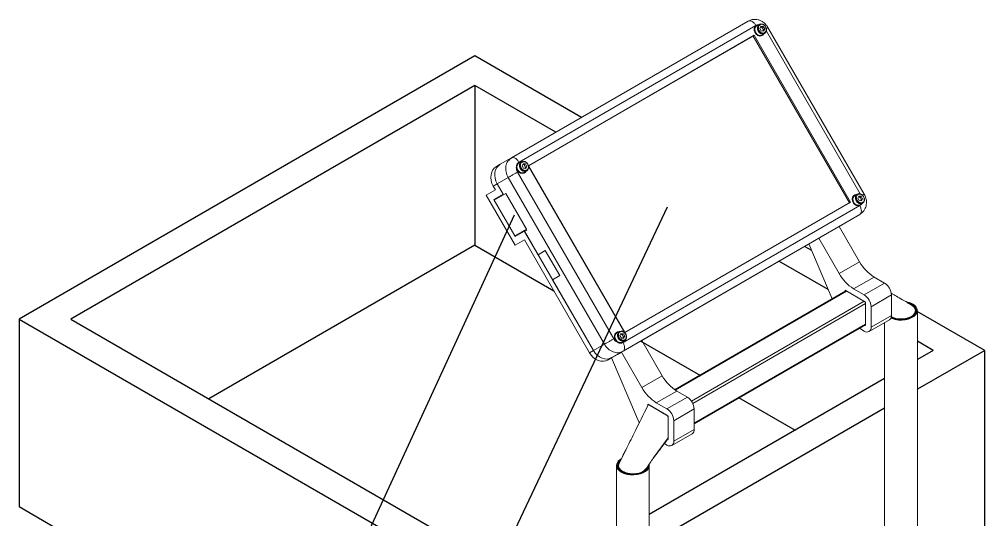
# Model space of a CAD drawing. Header units: millimetres. Extents: x -529 to 1738, y -425 to 849.
# Drawn here: x 738.7 to 989.5, y 640.6 to 770.5 of the extents above; entities that cross this region are included whole.
import ezdxf

# ---------------------------------------------------------------- set-up
doc = ezdxf.new("R2010")
doc.units = ezdxf.units.MM

msp = doc.modelspace()

# ---------------------------------------------------------------- linework, layer by layer
at = {"color": 7, "linetype": 'Continuous', "lineweight": 15}
for p, q in [((866.55, 734.55), (928.07, 770.06)), ((928.07, 770.06), (928.3, 770.1)), ((868.55, 733.39), (930.07, 768.91)), ((930.07, 768.91), (930.14, 768.95)), ((930.95, 769.21), (930.3, 768.84)), ((930.99, 769.22), (930.83, 769.13)), ((931.37, 768.7), (931.11, 768.14)), ((931.11, 768.14), (931.47, 767.51)), ((931.28, 768.49), (931.36, 768.49)), ((931.36, 768.49), (931.67, 768.46)), ((932, 768.65), (931.37, 768.7)), ((931.47, 767.51), (932.1, 767.45)), ((931.67, 768.46), (932, 768.65)), ((931.67, 768.46), (931.85, 768.15)), ((931.85, 768.15), (932.03, 767.83)), ((931.9, 767.55), (931.87, 767.47)), ((932.03, 767.83), (931.9, 767.55)), ((932.36, 768.02), (932, 768.65)), ((932.03, 767.83), (932.36, 768.02)), ((932.1, 767.45), (932.36, 768.02)), ((958.21, 725.11), (933.21, 768.41)), ((929.65, 766.36), (870.98, 732.49)), ((929.35, 766.18), (871.02, 732.51)), ((929.65, 766.36), (929.35, 766.18)), ((954.35, 722.88), (929.35, 766.18)), ((954.65, 723.06), (929.65, 766.36)), ((931.67, 766.45), (932.33, 766.83)), ((862.67, 732.31), (863.67, 732.89)), ((863.67, 732.89), (866.55, 734.55)), ((866.55, 734.55), (866.1, 734.11)), ((866.78, 734.59), (866.55, 734.55)), ((866.55, 734.55), (866.55, 734.55)), ((868.48, 733.35), (868.55, 733.39)), ((869.15, 733.54), (868.5, 733.16)), ((869.19, 733.55), (869.03, 733.45)), ((869.57, 733.03), (869.31, 732.46)), ((869.31, 732.46), (869.67, 731.83)), ((869.48, 732.82), (869.56, 732.81)), ((869.56, 732.81), (869.87, 732.78)), ((870.19, 732.97), (869.57, 733.03)), ((869.87, 732.78), (870.19, 732.97)), ((869.87, 732.78), (870.05, 732.47)), ((870.05, 732.47), (870.23, 732.16)), ((870.56, 732.34), (870.19, 732.97)), ((871, 732.41), (895.93, 689.24)), ((871.02, 732.51), (896.02, 689.2)), ((893.14, 687.54), (868.14, 730.84)), ((869.67, 731.83), (870.29, 731.78)), ((869.87, 730.78), (870.53, 731.16)), ((870.1, 731.87), (870.07, 731.8)), ((870.23, 732.16), (870.1, 731.87)), ((870.23, 732.16), (870.56, 732.34)), ((870.29, 731.78), (870.56, 732.34)), ((862.85, 727.79), (861.85, 727.21)), ((865.72, 729.45), (862.85, 727.79)), ((864.4, 725.1), (862.85, 727.79)), ((862.85, 727.79), (864.47, 724.97)), ((890.72, 686.15), (865.72, 729.45)), ((862.4, 726.26), (860, 724.87)), ((860, 724.87), (867.52, 711.84)), ((862.4, 726.26), (861.85, 727.21)), ((862, 723.72), (864.4, 725.1)), ((864.4, 725.1), (862, 723.72)), ((865.07, 725.32), (862.07, 723.59)), ((864.47, 724.97), (865.07, 725.32)), ((865.07, 725.32), (870.57, 715.79)), ((865.07, 725.32), (870.45, 716.01)), ((956.4, 725.13), (955.75, 724.76)), ((956.44, 725.14), (956.28, 725.05)), ((867.52, 714.15), (862, 723.72)), ((862.07, 723.59), (867.45, 714.28)), ((895.98, 689.19), (954.65, 723.06)), ((956.82, 724.62), (956.56, 724.05)), ((956.56, 724.05), (956.92, 723.43)), ((956.73, 724.41), (956.81, 724.41)), ((956.81, 724.41), (957.12, 724.38)), ((957.45, 724.57), (956.82, 724.62)), ((956.92, 723.43), (957.55, 723.37)), ((957.12, 724.38), (957.45, 724.57)), ((957.12, 724.38), (957.3, 724.06)), ((957.12, 722.37), (957.78, 722.75)), ((957.3, 724.06), (957.48, 723.75)), ((957.35, 723.47), (957.32, 723.39)), ((957.48, 723.75), (957.35, 723.47)), ((957.81, 723.94), (957.45, 724.57)), ((957.48, 723.75), (957.81, 723.94)), ((957.55, 723.37), (957.81, 723.94)), ((957.07, 722.14), (895.55, 686.63)), ((957.14, 722.19), (957.07, 722.14)), ((957.07, 719.83), (957.58, 720.32)), ((954.19, 718.17), (892.67, 682.66)), ((957.07, 719.83), (895.55, 684.32)), ((954.19, 718.17), (951.72, 716.74)), ((953.19, 717.59), (951.72, 716.74)), ((953.19, 717.59), (954.19, 718.17)), ((957.07, 719.83), (954.19, 718.17)), ((867.45, 714.28), (870.45, 716.01)), ((870.45, 716.01), (867.45, 714.28)), ((869.92, 715.54), (867.52, 714.15)), ((869.92, 715.54), (870.52, 715.88)), ((887.85, 684.49), (869.92, 715.54)), ((870.57, 715.79), (869.97, 715.45)), ((869.97, 715.45), (873.47, 709.39)), ((957.02, 707.56), (951.72, 716.74)), ((867.52, 711.84), (869.92, 713.23)), ((869.92, 713.23), (867.52, 711.84)), ((886.85, 683.91), (869.92, 713.23)), ((946.41, 713.68), (900.45, 687.15)), ((945.41, 713.1), (900.45, 687.15)), ((945.41, 713.1), (900.45, 687.15)), ((945.4, 713.1), (945.41, 713.1)), ((945.41, 713.1), (946.41, 713.68)), ((946.41, 713.68), (951.72, 704.49)), ((873.47, 709.39), (875.35, 710.47)), ((874.89, 710.2), (873.47, 709.39)), ((875.35, 710.47), (874.89, 710.2)), ((875.06, 710.3), (875.35, 710.47)), ((879.1, 703.97), (875.35, 710.47)), ((949.86, 697.96), (943.85, 712.2)), ((957.02, 707.56), (951.72, 704.49)), ((879.1, 703.97), (877.22, 702.89)), ((877.22, 702.89), (887.85, 684.49)), ((960.77, 703.6), (955.47, 700.54)), ((963.52, 702.01), (960.77, 703.6)), ((953.48, 700.05), (908.96, 674.35)), ((958.57, 697.11), (953.27, 700.17)), ((953.27, 700.17), (953.27, 699.93)), ((955.47, 700.54), (958.22, 698.95)), ((958.22, 698.95), (963.52, 702.01)), ((965.29, 698.95), (959.99, 695.89)), ((965.29, 693.64), (965.29, 698.95)), ((958.57, 690.99), (958.57, 697.11)), ((959.99, 695.89), (959.99, 690.58)), ((972.02, 613.21), (972.02, 694.86)), ((959.47, 689.43), (964.77, 692.49)), ((959.99, 690.58), (965.29, 693.64)), ((914.03, 665.51), (958.57, 691.22)), ((958.22, 689.56), (956.95, 690.29)), ((958.37, 691.11), (958.57, 690.99)), ((963.52, 691.77), (963.52, 613.21)), ((894.6, 689.46), (893.95, 689.08)), ((894.64, 689.47), (894.48, 689.37)), ((895.02, 688.95), (894.76, 688.38)), ((894.76, 688.38), (895.12, 687.75)), ((894.93, 688.74), (895.01, 688.73)), ((895.01, 688.73), (895.32, 688.7)), ((895.64, 688.89), (895.02, 688.95)), ((895.12, 687.75), (895.74, 687.7)), ((895.32, 688.7), (895.64, 688.89)), ((895.32, 688.7), (895.5, 688.39)), ((895.5, 688.39), (895.68, 688.08)), ((895.55, 687.79), (895.52, 687.72)), ((895.68, 688.08), (895.55, 687.79)), ((896.01, 688.26), (895.64, 688.89)), ((895.68, 688.08), (896.01, 688.26)), ((895.74, 687.7), (896.01, 688.26)), ((887.85, 684.49), (890.72, 686.15)), ((895.32, 686.7), (895.98, 687.08)), ((895.55, 686.63), (895.47, 686.59)), ((905.76, 677.96), (900.45, 687.15)), ((886.85, 683.91), (887.85, 684.49)), ((894.15, 683.51), (891.67, 682.08)), ((892.67, 682.66), (891.67, 682.08)), ((892.59, 682.61), (899.03, 667.35)), ((895.55, 684.32), (892.67, 682.66)), ((895.15, 684.09), (892.67, 682.66)), ((894.15, 683.51), (895.15, 684.09)), ((895.15, 684.09), (900.45, 674.9)), ((900.45, 674.9), (905.76, 677.96)), ((904.2, 670.94), (909.51, 674)), ((906.96, 669.35), (912.26, 672.41)), ((912.26, 672.41), (909.51, 674)), ((902.01, 670.58), (907.31, 667.51)), ((902.01, 670.58), (902.01, 670.17)), ((902.22, 670.45), (902.11, 670.39)), ((906.96, 667.72), (902.36, 670.37)), ((904.2, 670.94), (906.96, 669.35)), ((907.31, 667.51), (907.31, 661.39)), ((914.03, 669.35), (908.72, 666.29)), ((914.03, 664.04), (914.03, 669.35)), ((907.31, 667.1), (907.31, 667.11)), ((907.31, 661.8), (907.31, 667.1)), ((908.72, 666.29), (908.72, 660.98)), ((908.21, 659.84), (913.51, 662.9)), ((908.72, 660.98), (914.03, 664.04)), ((906.29, 660.35), (906.96, 659.96)), ((907.1, 661.51), (907.31, 661.39)), ((907.14, 661.48), (907.22, 661.58)), ((907.22, 661.58), (907.27, 661.61)), ((907.23, 661.59), (907.27, 661.64)), ((907.27, 661.64), (907.3, 661.7)), ((907.27, 661.61), (907.31, 661.63)), ((907.3, 661.7), (907.31, 661.8)), ((893.87, 654.65), (893.87, 573)), ((902.37, 573), (902.37, 654.65))]:
    msp.add_line(p, q, dxfattribs=at)
at = {"color": 8, "linetype": 'Continuous', "lineweight": 15}
for p, q in [((932.79, 767.46), (957.18, 725.22)), ((953.63, 699.96), (909.1, 674.26)), ((958.23, 697.31), (913.32, 671.39)), ((913.68, 670.78), (958.57, 696.7)), ((958.57, 691.39), (914.03, 665.68)), ((907.31, 661.8), (903.42, 656.53)), ((894.39, 654.92), (896.27, 658.68))]:
    msp.add_line(p, q, dxfattribs=at)
for p, q in [((857.06, 761.03), (738.7, 692.7)), ((884.74, 745.05), (857.06, 761.03)), ((857.06, 753.33), (752.05, 692.7)), ((857.06, 753.33), (857.06, 711.85)), ((878.07, 741.2), (857.06, 753.33)), ((907.03, 721.72), (811.73, 519.98)), ((867.31, 719.67), (782.48, 535.76)), ((857.06, 711.85), (787.96, 671.96)), ((857.06, 711.85), (877.54, 700.03)), ((944.57, 710.51), (942.74, 711.56)), ((948.87, 700.32), (936.07, 707.71)), ((738.7, 692.7), (738.7, 644.03)), ((738.7, 692.7), (871.16, 616.22)), ((752.05, 692.7), (871.16, 623.93)), ((989.52, 684.56), (971.99, 694.67)), ((900.15, 686.97), (915.64, 678.03)), ((976.17, 684.56), (972.02, 686.95)), ((989.52, 684.56), (972.02, 674.45)), ((976.17, 684.56), (972.02, 682.16)), ((989.52, 635.89), (989.52, 684.56)), ((963.52, 677.25), (902.37, 641.95)), ((925.53, 672.32), (940.25, 663.82)), ((963.52, 669.55), (902.37, 634.24)), ((738.7, 644.03), (870.24, 567.02))]:
    msp.add_line(p, q)
at = {"color": 7, "linetype": 'Continuous', "lineweight": 15, "flags": 128}
for points in [[(930.14, 768.95), (929.83, 768.62), (929.66, 768.17), (929.66, 767.65), (929.82, 767.14), (930.13, 766.68), (930.54, 766.35), (931.01, 766.18), (931.48, 766.19), (931.88, 766.38), (932.17, 766.73), (932.18, 766.75)], [(931.67, 766.45), (931.27, 766.33), (930.84, 766.39), (930.42, 766.61), (930.08, 766.98), (929.86, 767.43), (929.79, 767.91), (929.89, 768.36), (930.13, 768.71), (930.3, 768.84)], [(930.95, 769.21), (930.63, 768.91), (930.47, 768.47), (930.48, 767.96), (930.67, 767.46), (931.01, 767.05), (931.44, 766.79), (931.9, 766.71), (932.33, 766.83)], [(932.33, 766.83), (932.65, 767.14), (932.81, 767.58), (932.8, 768.09), (932.61, 768.59), (932.28, 769), (931.84, 769.26), (931.38, 769.34), (930.95, 769.21)], [(931.36, 768.49), (931.29, 768.49), (931.27, 768.49)], [(931.86, 767.47), (931.87, 767.49), (931.9, 767.55)], [(862.85, 727.79), (862.51, 728.5), (862.3, 729.24), (862.21, 729.99), (862.26, 730.72), (862.44, 731.4), (862.74, 732), (863.16, 732.5), (863.67, 732.89)], [(862.85, 727.79), (862.51, 728.5), (862.3, 729.24), (862.21, 729.99), (862.26, 730.72), (862.44, 731.4), (862.74, 732), (863.16, 732.5), (863.67, 732.89)], [(869.87, 730.78), (869.47, 730.65), (869.04, 730.71), (868.62, 730.93), (868.28, 731.3), (868.06, 731.75), (867.99, 732.24), (868.09, 732.68), (868.33, 733.04), (868.5, 733.16)], [(869, 733.45), (868.92, 733.45), (868.48, 733.35)], [(869.15, 733.54), (868.83, 733.23), (868.67, 732.79), (868.68, 732.28), (868.87, 731.79), (869.2, 731.37), (869.64, 731.11), (870.1, 731.03), (870.53, 731.16)], [(870.53, 731.16), (870.85, 731.46), (871.01, 731.9), (871, 732.41), (870.81, 732.91), (870.47, 733.32), (870.04, 733.59), (869.58, 733.66), (869.15, 733.54)], [(869.56, 732.81), (869.49, 732.81), (869.47, 732.81)], [(861.85, 727.21), (861.51, 727.92), (861.3, 728.66), (861.21, 729.41), (861.26, 730.14), (861.44, 730.82), (861.74, 731.42), (862.16, 731.92), (862.67, 732.31)], [(867.84, 732.31), (867.9, 731.79), (868.12, 731.29), (868.47, 730.87), (868.9, 730.59), (869.38, 730.48), (869.83, 730.56), (870.2, 730.82), (870.38, 731.07)], [(870.06, 731.8), (870.07, 731.81), (870.1, 731.87)], [(956.25, 725.05), (956.24, 725.05), (955.79, 724.97), (955.42, 724.72), (955.18, 724.32), (955.09, 723.83), (955.17, 723.31), (955.41, 722.81), (955.78, 722.42), (956.23, 722.16), (956.7, 722.08), (957.14, 722.19), (957.14, 722.19)], [(956.4, 725.13), (956.08, 724.83), (955.92, 724.39), (955.93, 723.88), (956.12, 723.38), (956.46, 722.97), (956.89, 722.7), (957.35, 722.63), (957.78, 722.75)], [(957.78, 722.75), (958.1, 723.06), (958.26, 723.5), (958.25, 724.01), (958.06, 724.5), (957.73, 724.92), (957.29, 725.18), (956.83, 725.26), (956.4, 725.13)], [(957.12, 722.37), (956.72, 722.25), (956.29, 722.31), (955.87, 722.53), (955.53, 722.9), (955.31, 723.35), (955.24, 723.83), (955.34, 724.28), (955.58, 724.63), (955.75, 724.76)], [(956.81, 724.41), (956.74, 724.41), (956.72, 724.41)], [(957.31, 723.39), (957.32, 723.41), (957.35, 723.47)], [(965.15, 692.93), (965.45, 692.81), (966.24, 692.57), (967.1, 692.44), (967.99, 692.41), (968.87, 692.49), (969.7, 692.68), (970.44, 692.96), (971.07, 693.32), (971.55, 693.75), (971.87, 694.23), (972.01, 694.73), (971.96, 695.25), (971.73, 695.74), (971.33, 696.2), (970.77, 696.6)], [(965.21, 693.09), (965.26, 693.06), (965.99, 692.79), (966.8, 692.62), (967.66, 692.55), (968.52, 692.6), (969.35, 692.74), (970.1, 692.99), (970.74, 693.32), (971.25, 693.73), (971.59, 694.19), (971.75, 694.68), (971.73, 695.17), (971.52, 695.66), (971.14, 696.11), (970.6, 696.5)], [(965.25, 693.26), (965.64, 693.08), (966.35, 692.86), (967.13, 692.73), (967.94, 692.7), (968.74, 692.77), (969.5, 692.94), (970.17, 693.2), (970.73, 693.54), (971.16, 693.94), (971.42, 694.38), (971.52, 694.84), (971.44, 695.31), (971.18, 695.76), (970.77, 696.16), (970.22, 696.5), (969.55, 696.77), (969.49, 696.78)], [(971.49, 694.61), (971.5, 695.08), (971.33, 695.54), (971, 695.96), (970.51, 696.34), (969.9, 696.64), (969.49, 696.78)], [(971.74, 694.59), (971.75, 695.09), (971.57, 695.58), (971.21, 696.04), (970.69, 696.44), (970.04, 696.76), (969.5, 696.94)], [(970.6, 696.5), (969.92, 696.81), (969.58, 696.92)], [(965.21, 693.09), (965.86, 692.83), (966.66, 692.64), (967.52, 692.56), (968.38, 692.58), (969.22, 692.71), (969.98, 692.94), (970.65, 693.26), (971.18, 693.66), (971.55, 694.11), (971.74, 694.59)], [(965.24, 693.27), (965.32, 693.22), (965.98, 692.96), (966.73, 692.78), (967.53, 692.7), (968.34, 692.72), (969.13, 692.85), (969.84, 693.06), (970.47, 693.36), (970.96, 693.73), (971.31, 694.15), (971.49, 694.61)], [(894.45, 689.37), (894.14, 689.34), (893.74, 689.15), (893.45, 688.8), (893.3, 688.33), (893.32, 687.81), (893.51, 687.3), (893.84, 686.87), (894.26, 686.56)], [(895.32, 686.7), (894.92, 686.57), (894.49, 686.63), (894.07, 686.85), (893.73, 687.22), (893.51, 687.67), (893.44, 688.16), (893.54, 688.6), (893.78, 688.95), (893.95, 689.08)], [(894.6, 689.46), (894.28, 689.15), (894.12, 688.71), (894.13, 688.2), (894.32, 687.7), (894.65, 687.29), (895.09, 687.03), (895.55, 686.95), (895.98, 687.08)], [(895.98, 687.08), (896.3, 687.38), (896.46, 687.82), (896.45, 688.33), (896.26, 688.83), (895.92, 689.24), (895.49, 689.51), (895.03, 689.58), (894.6, 689.46)], [(895.01, 688.73), (894.94, 688.73), (894.92, 688.73)], [(895.51, 687.72), (895.52, 687.73), (895.55, 687.79)], [(895.47, 686.59), (895.78, 686.91), (895.83, 686.99)], [(891.67, 682.08), (891.08, 681.83), (890.44, 681.72), (889.77, 681.76), (889.09, 681.94), (888.43, 682.26), (887.83, 682.71), (887.29, 683.27), (886.85, 683.91)], [(892.67, 682.66), (892.08, 682.4), (891.44, 682.3), (890.77, 682.33), (890.09, 682.52), (889.43, 682.84), (888.83, 683.29), (888.29, 683.84), (887.85, 684.49)], [(892.67, 682.66), (892.08, 682.4), (891.44, 682.3), (890.77, 682.33), (890.09, 682.52), (889.43, 682.84), (888.83, 683.29), (888.29, 683.84), (887.85, 684.49)], [(899.03, 667.35), (899.42, 666.51), (899.82, 665.78)], [(895.09, 656.38), (894.81, 656.2), (894.33, 655.77), (894.01, 655.29), (893.87, 654.78), (893.92, 654.27), (894.15, 653.78), (894.55, 653.32), (895.11, 652.92), (895.8, 652.6), (896.59, 652.36), (897.45, 652.23), (898.34, 652.2), (899.22, 652.28), (900.05, 652.47), (900.79, 652.75), (901.42, 653.11), (901.9, 653.54), (902.22, 654.02), (902.36, 654.53), (902.33, 654.96)], [(894.85, 655.99), (894.81, 655.96), (894.41, 655.52), (894.17, 655.04), (894.12, 654.54), (894.26, 654.04), (894.58, 653.58), (895.06, 653.17), (895.68, 652.82), (896.42, 652.56), (897.24, 652.4)], [(894.82, 655.96), (894.44, 655.57), (894.19, 655.09), (894.12, 654.59), (894.24, 654.1), (894.53, 653.63), (895, 653.21), (895.61, 652.85), (896.34, 652.59), (897.15, 652.41), (898.01, 652.35), (898.87, 652.39), (899.7, 652.53), (900.45, 652.78), (901.09, 653.11), (901.6, 653.52), (901.94, 653.98), (902.1, 654.47), (902.12, 654.65)], [(894.67, 655.51), (894.44, 655.08), (894.37, 654.62)], [(894.65, 655.48), (894.64, 655.46), (894.42, 655.01), (894.37, 654.55), (894.5, 654.08), (894.8, 653.65), (895.25, 653.26), (895.84, 652.94), (896.53, 652.69), (897.3, 652.54)], [(897.24, 652.4), (898.1, 652.35), (898.96, 652.4), (899.78, 652.56), (900.53, 652.81), (901.16, 653.15), (901.64, 653.57), (901.97, 654.03), (902.11, 654.52), (902.12, 654.65)], [(894.37, 654.62), (894.47, 654.15), (894.74, 653.71), (895.17, 653.32), (895.74, 652.98), (896.42, 652.73), (897.18, 652.56), (897.98, 652.49), (898, 652.49)]]:
    msp.add_lwpolyline(points, dxfattribs=at)
at = {"color": 7, "linetype": 'Continuous', "lineweight": 15}
for centre, radius, start, end in [((931.27, 767.83), 0.66, 28.2944, 82.1822), ((931.29, 767.8), 0.66, 337.8149, 31.7065), ((869.47, 732.16), 0.66, 28.2944, 82.1822), ((869.49, 732.12), 0.66, 337.8149, 31.7065), ((956.72, 723.75), 0.66, 28.2944, 82.1822), ((956.74, 723.72), 0.66, 337.8149, 31.7065), ((966.5, 712.78), 10.82, 208.8556, 238.0453), ((961.19, 709.72), 10.82, 208.8556, 238.0453), ((961.45, 698.77), 3.84, 2.6055, 57.3945), ((956.15, 695.71), 3.84, 2.6055, 57.3945), ((968.1, 691.74), 5.54, 61.1972, 79.751), ((964.1, 693.49), 1.2, 304.0564, 7.2558), ((958.91, 690.4), 1.09, 230.7967, 9.214), ((894.92, 688.07), 0.66, 28.2944, 82.1822), ((894.94, 688.04), 0.66, 337.8149, 31.7065), ((915.23, 683.18), 10.82, 208.8556, 238.0453), ((909.93, 680.12), 10.82, 208.8556, 238.0453), ((910.19, 669.18), 3.84, 2.6055, 57.3945), ((904.89, 666.12), 3.84, 2.6055, 57.3945), ((912.8, 663.91), 1.23, 305.0133, 6.2988), ((907.65, 660.81), 1.09, 230.7967, 9.214), ((898.2, 657.57), 5.11, 259.8051, 307.0126), ((898.52, 656.59), 4.11, 266.9225, 319.9011), ((900.09, 654.88), 1.82, 315.3583, 334.3525)]:
    msp.add_arc(centre, radius, start, end, dxfattribs=at)
for points, knots in [([(933.21, 768.41), (932.99, 768.74), (932.5, 769.44), (931.57, 770.09), (930.66, 770.43), (929.88, 770.54), (929.05, 770.48), (928.54, 770.25), (928.28, 770.14)], [0, 0, 0, 0, 0.194857, 0.424885, 0.554333, 0.693303, 0.84187, 1, 1, 1, 1]), ([(930.14, 768.95), (930.17, 768.96), (930.31, 769.05), (930.52, 769.14), (930.72, 769.12), (930.77, 769.11)], [0, 0, 0, 0, 0.118073, 0.773286, 1, 1, 1, 1]), ([(932.33, 767.05), (932.24, 767.01), (932.05, 766.93), (931.76, 766.94), (931.48, 767.03), (931.26, 767.16), (931.06, 767.35), (930.89, 767.59), (930.77, 767.86), (930.71, 768.13), (930.7, 768.39), (930.76, 768.67), (930.9, 768.93), (931.07, 769.05), (931.14, 769.11)], [0, 0, 0, 0, 0.090318, 0.204563, 0.27142, 0.343936, 0.420786, 0.5, 0.579214, 0.656064, 0.72858, 0.795437, 0.909682, 1, 1, 1, 1]), ([(930.95, 769.21), (930.97, 769.22), (931, 769.23), (931.06, 769.2), (931.11, 769.16), (931.13, 769.12), (931.14, 769.11)], [0, 0, 0, 0, 0.270261, 0.562429, 0.789736, 1, 1, 1, 1]), ([(931.14, 769.11), (931.22, 769.14), (931.41, 769.23), (931.71, 769.22), (931.98, 769.13), (932.2, 769), (932.41, 768.81), (932.58, 768.57), (932.7, 768.3), (932.76, 768.03), (932.77, 767.77), (932.71, 767.49), (932.57, 767.23), (932.4, 767.1), (932.33, 767.05)], [0, 0, 0, 0, 0.090318, 0.204563, 0.27142, 0.343936, 0.420786, 0.5, 0.579214, 0.656064, 0.72858, 0.795437, 0.909682, 1, 1, 1, 1]), ([(932.33, 767.05), (932.34, 767.03), (932.36, 766.98), (932.37, 766.91), (932.36, 766.86), (932.34, 766.84), (932.33, 766.83)], [0, 0, 0, 0, 0.270261, 0.562429, 0.789736, 1, 1, 1, 1]), ([(866.76, 734.63), (866.64, 734.56), (866.38, 734.43), (866.15, 734.25), (866.04, 734.16)], [0, 0, 0, 0, 0.499035, 1, 1, 1, 1]), ([(868.48, 733.35), (868.45, 733.33), (868.3, 733.26), (868.07, 733.04), (867.89, 732.68), (867.86, 732.42), (867.84, 732.31)], [0, 0, 0, 0, 0.063385, 0.415121, 0.767293, 1, 1, 1, 1]), ([(870.53, 731.37), (870.44, 731.33), (870.25, 731.25), (869.95, 731.26), (869.68, 731.35), (869.46, 731.48), (869.26, 731.67), (869.08, 731.91), (868.96, 732.18), (868.9, 732.45), (868.9, 732.71), (868.96, 732.99), (869.1, 733.25), (869.26, 733.38), (869.34, 733.43)], [0, 0, 0, 0, 0.090318, 0.204563, 0.27142, 0.343936, 0.420786, 0.5, 0.579214, 0.656064, 0.72858, 0.795437, 0.909682, 1, 1, 1, 1]), ([(869.15, 733.54), (869.17, 733.54), (869.2, 733.55), (869.25, 733.53), (869.3, 733.48), (869.33, 733.45), (869.34, 733.43)], [0, 0, 0, 0, 0.270261, 0.562429, 0.789736, 1, 1, 1, 1]), ([(869.34, 733.43), (869.42, 733.47), (869.61, 733.55), (869.91, 733.54), (870.18, 733.45), (870.4, 733.32), (870.61, 733.13), (870.78, 732.89), (870.9, 732.62), (870.96, 732.35), (870.96, 732.09), (870.91, 731.81), (870.77, 731.55), (870.6, 731.43), (870.53, 731.37)], [0, 0, 0, 0, 0.090318, 0.204563, 0.27142, 0.343936, 0.420786, 0.5, 0.579214, 0.656064, 0.72858, 0.795437, 0.909682, 1, 1, 1, 1]), ([(870.53, 731.37), (870.54, 731.35), (870.56, 731.3), (870.57, 731.23), (870.56, 731.18), (870.54, 731.16), (870.53, 731.16)], [0, 0, 0, 0, 0.270261, 0.562429, 0.789736, 1, 1, 1, 1]), ([(957.78, 722.97), (957.69, 722.93), (957.5, 722.85), (957.21, 722.86), (956.93, 722.95), (956.71, 723.08), (956.51, 723.27), (956.34, 723.51), (956.22, 723.78), (956.16, 724.05), (956.15, 724.3), (956.21, 724.58), (956.35, 724.85), (956.52, 724.97), (956.59, 725.03)], [0, 0, 0, 0, 0.0903184, 0.2045632, 0.2714199, 0.3439362, 0.4207855, 0.5, 0.5792145, 0.6560638, 0.7285801, 0.7954368, 0.9096816, 1, 1, 1, 1]), ([(956.4, 725.13), (956.42, 725.14), (956.45, 725.15), (956.51, 725.12), (956.56, 725.08), (956.58, 725.04), (956.59, 725.03)], [0, 0, 0, 0, 0.270261, 0.562429, 0.789736, 1, 1, 1, 1]), ([(956.59, 725.03), (956.67, 725.06), (956.86, 725.15), (957.16, 725.14), (957.43, 725.04), (957.65, 724.91), (957.86, 724.73), (958.03, 724.49), (958.15, 724.22), (958.21, 723.95), (958.22, 723.69), (958.16, 723.41), (958.02, 723.15), (957.85, 723.02), (957.78, 722.97)], [0, 0, 0, 0, 0.090318, 0.204563, 0.27142, 0.343936, 0.420786, 0.5, 0.579214, 0.656064, 0.72858, 0.795437, 0.909682, 1, 1, 1, 1]), ([(957.58, 720.22), (957.76, 720.4), (958.12, 720.76), (958.6, 721.61), (958.85, 722.74), (958.73, 724.04), (958.38, 724.77), (958.21, 725.11)], [0, 0, 0, 0, 0.149083, 0.29172, 0.554812, 0.790146, 1, 1, 1, 1]), ([(957.14, 722.19), (957.16, 722.2), (957.31, 722.27), (957.49, 722.41), (957.57, 722.6), (957.6, 722.65)], [0, 0, 0, 0, 0.118025, 0.772976, 1, 1, 1, 1]), ([(957.78, 722.97), (957.79, 722.95), (957.81, 722.9), (957.82, 722.83), (957.81, 722.78), (957.79, 722.76), (957.78, 722.75)], [0, 0, 0, 0, 0.270261, 0.562429, 0.789736, 1, 1, 1, 1]), ([(970.42, 696.39), (969.79, 696.76), (968.63, 697.43), (967.04, 698.34), (965.94, 698.98), (965.37, 699.31), (965.23, 699.39)], [0, 0, 0, 0, 0.364719, 0.670363, 0.916908, 1, 1, 1, 1]), ([(970.37, 696.37), (970.61, 696.23), (971.2, 695.89), (971.57, 695.13), (971.48, 694.28), (970.81, 693.5), (969.67, 692.92), (968.7, 692.78), (968.22, 692.71)], [0, 0, 0, 0, 0.120256, 0.296712, 0.469413, 0.646382, 0.823544, 1, 1, 1, 1]), ([(968.22, 692.71), (967.74, 692.71), (966.77, 692.72), (965.67, 692.99), (965.28, 693.28), (965.19, 693.34)], [0, 0, 0, 0, 0.430214, 0.87106, 1, 1, 1, 1]), ([(895.98, 687.29), (895.89, 687.25), (895.7, 687.17), (895.4, 687.18), (895.13, 687.27), (894.91, 687.4), (894.71, 687.59), (894.53, 687.83), (894.41, 688.1), (894.35, 688.37), (894.35, 688.63), (894.41, 688.91), (894.55, 689.17), (894.71, 689.29), (894.79, 689.35)], [0, 0, 0, 0, 0.0903184, 0.2045632, 0.2714199, 0.3439362, 0.4207855, 0.5, 0.5792145, 0.6560638, 0.7285801, 0.7954368, 0.9096816, 1, 1, 1, 1]), ([(894.6, 689.46), (894.62, 689.46), (894.65, 689.47), (894.7, 689.45), (894.75, 689.4), (894.78, 689.37), (894.79, 689.35)], [0, 0, 0, 0, 0.270261, 0.562429, 0.789736, 1, 1, 1, 1]), ([(894.79, 689.35), (894.87, 689.39), (895.06, 689.47), (895.36, 689.46), (895.63, 689.37), (895.85, 689.24), (896.06, 689.05), (896.23, 688.81), (896.35, 688.54), (896.41, 688.27), (896.41, 688.01), (896.36, 687.73), (896.22, 687.47), (896.05, 687.35), (895.98, 687.29)], [0, 0, 0, 0, 0.090318, 0.204563, 0.27142, 0.343936, 0.420786, 0.5, 0.579214, 0.656064, 0.72858, 0.795437, 0.909682, 1, 1, 1, 1]), ([(895.98, 687.29), (895.99, 687.27), (896.01, 687.22), (896.02, 687.15), (896.01, 687.1), (895.99, 687.08), (895.98, 687.08)], [0, 0, 0, 0, 0.270261, 0.562429, 0.789736, 1, 1, 1, 1]), ([(895.47, 686.59), (895.45, 686.57), (895.31, 686.48), (895.01, 686.39), (894.6, 686.41), (894.36, 686.51), (894.26, 686.56)], [0, 0, 0, 0, 0.063385, 0.415122, 0.767293, 1, 1, 1, 1]), ([(902.08, 670.38), (900.87, 667.93), (898.93, 664.03), (897, 660.13), (896.27, 658.68)], [0, 0, 0, 0, 0.626709, 1, 1, 1, 1]), ([(902.36, 670.37), (902.32, 670.39), (902.24, 670.43), (902.14, 670.42), (902.06, 670.36), (902.02, 670.3), (902.01, 670.25), (902.01, 670.24)], [0, 0, 0, 0, 0.229986, 0.473964, 0.717602, 0.96008, 1, 1, 1, 1]), ([(907.31, 667.11), (907.31, 667.15), (907.3, 667.25), (907.24, 667.4), (907.15, 667.55), (907.05, 667.66), (906.98, 667.7), (906.96, 667.72)], [0, 0, 0, 0, 0.202869, 0.418081, 0.632993, 0.84688, 1, 1, 1, 1]), ([(903.39, 656.49), (903.85, 657.11), (905.1, 658.78), (906.35, 660.44), (907.14, 661.48)], [0, 0, 0, 0, 0.371746, 1, 1, 1, 1]), ([(896.27, 658.68), (895.99, 658.11), (895.44, 657.04), (894.9, 655.97), (894.64, 655.47)], [0, 0, 0, 0, 0.526928, 1, 1, 1, 1]), ([(894.39, 654.92), (894.38, 654.8), (894.34, 654.43), (894.58, 653.83), (895.25, 653.2), (896.25, 652.73), (897.46, 652.48), (898.74, 652.48), (899.96, 652.72), (900.94, 653.18), (901.5, 653.63), (901.62, 653.91), (901.64, 653.95)], [0, 0, 0, 0, 0.057499, 0.172829, 0.288037, 0.403233, 0.518422, 0.633567, 0.748534, 0.863599, 0.978732, 1, 1, 1, 1]), ([(894.6, 655.34), (894.55, 655.27), (894.44, 655.14), (894.41, 654.99), (894.39, 654.92)], [0, 0, 0, 0, 0.481018, 1, 1, 1, 1]), ([(901.64, 653.92), (901.95, 654.39), (902.52, 655.27), (903.13, 656.13), (903.42, 656.53)], [0, 0, 0, 0, 0.529252, 1, 1, 1, 1])]:
    msp.add_open_spline(points, degree=3, knots=knots, dxfattribs=at)
at = {"color": 8, "linetype": 'Continuous', "lineweight": 15}
for points, knots in [([(928.3, 770.1), (928.37, 770.13), (928.59, 770.19), (929.07, 769.99), (929.63, 769.56), (929.92, 769.12), (930.07, 768.91)], [0, 0, 0, 0, 0.142571, 0.428381, 0.71419, 1, 1, 1, 1]), ([(932.73, 768.13), (932.81, 768.18), (933.05, 768.32), (933.21, 768.41), (933.19, 768.4), (933.18, 768.39)], [0, 0, 0, 0, 0.245749, 0.772076, 1, 1, 1, 1]), ([(866.1, 734.11), (865.93, 733.97), (865.43, 733.56), (865.06, 732.4), (865.06, 730.89), (865.5, 729.93), (865.72, 729.45)], [0, 0, 0, 0, 0.146282, 0.430854, 0.715427, 1, 1, 1, 1]), ([(868.55, 733.39), (868.4, 733.61), (868.11, 734.05), (867.55, 734.48), (867.08, 734.68), (866.85, 734.61), (866.78, 734.59)], [0, 0, 0, 0, 0.285578, 0.571156, 0.856734, 1, 1, 1, 1]), ([(958.18, 725.09), (958.19, 725.1), (958.21, 725.11), (958.06, 725.02), (957.83, 724.89), (957.77, 724.85)], [0, 0, 0, 0, 0.2386541, 0.7895349, 1, 1, 1, 1])]:
    msp.add_open_spline(points, degree=3, knots=knots, dxfattribs=at)
at = {"color": 7, "linetype": 'Continuous', "lineweight": 15}
for points in [[(865.72, 729.45), (865.87, 729.54), (866.18, 729.71), (866.84, 730.09), (867.53, 730.5), (867.93, 730.73), (868.14, 730.84)], [(868.14, 730.84), (868.02, 731.08), (867.8, 731.57), (867.83, 732.06), (867.84, 732.31)], [(957.07, 722.14), (957.18, 721.9), (957.42, 721.43), (957.52, 720.73), (957.42, 720.14), (957.18, 719.93), (957.07, 719.83)], [(893.14, 687.54), (892.93, 687.43), (892.53, 687.2), (891.84, 686.79), (891.18, 686.41), (890.87, 686.24), (890.72, 686.15)], [(894.26, 686.56), (894.04, 686.67), (893.59, 686.89), (893.29, 687.32), (893.14, 687.54)], [(890.72, 686.15), (891.03, 685.72), (891.63, 684.86), (892.95, 684.09), (894.35, 683.83), (895.15, 684.16), (895.55, 684.32)], [(895.55, 684.32), (895.67, 684.42), (895.9, 684.62), (896, 685.21), (895.9, 685.92), (895.67, 686.39), (895.55, 686.63)]]:
    msp.add_open_spline(points, degree=3, dxfattribs=at)

doc.saveas('drawing.dxf')
